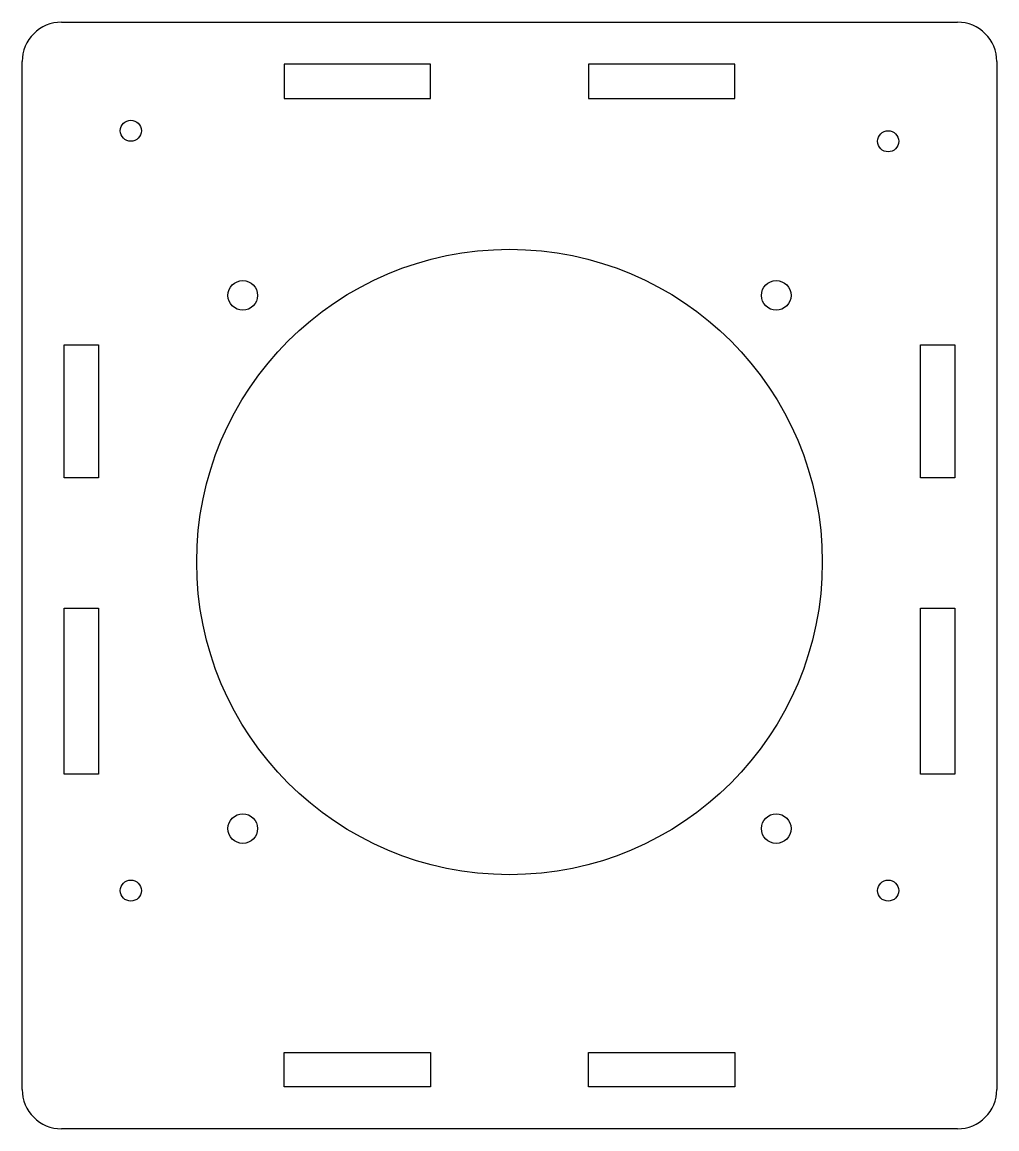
# Model space of a CAD drawing. Header units: millimetres. Extents: x -82 to 67, y -77 to 91.
import ezdxf

# ---------------------------------------------------------------- set-up
doc = ezdxf.new("R2010")
doc.units = ezdxf.units.MM

msp = doc.modelspace()

# ---------------------------------------------------------------- linework, layer by layer
for p, q in [((-75.5, 91.445), (60.5, 91.445)), ((-81.5, -70.655), (-81.5, 85.445)), ((-19.5, 85.045), (-41.7, 85.045)), ((-41.7, 85.045), (-41.7, 79.845)), ((-19.5, 79.845), (-19.5, 85.045)), ((26.7, 85.045), (4.5, 85.045)), ((4.5, 85.045), (4.5, 79.845)), ((26.7, 79.845), (26.7, 85.045)), ((66.5, 85.445), (66.5, -70.655)), ((-41.7, 79.845), (-19.5, 79.845)), ((4.5, 79.845), (26.7, 79.845)), ((-75.1, 42.445), (-69.9, 42.445)), ((-75.1, 22.245), (-75.1, 42.445)), ((-69.9, 42.445), (-69.9, 22.245)), ((54.9, 42.445), (60.1, 42.445)), ((54.9, 22.245), (54.9, 42.445)), ((60.1, 42.445), (60.1, 22.245)), ((-69.9, 22.245), (-75.1, 22.245)), ((60.1, 22.245), (54.9, 22.245)), ((-75.1, 2.445), (-69.9, 2.445)), ((-75.1, -22.755), (-75.1, 2.445)), ((-69.9, 2.445), (-69.9, -22.755)), ((54.9, 2.445), (60.1, 2.445)), ((54.9, -22.755), (54.9, 2.445)), ((60.1, 2.445), (60.1, -22.755)), ((-69.9, -22.755), (-75.1, -22.755)), ((60.1, -22.755), (54.9, -22.755)), ((-41.7, -65.055), (-19.5, -65.055)), ((-41.7, -70.255), (-41.7, -65.055)), ((-19.5, -65.055), (-19.5, -70.255)), ((4.5, -65.055), (26.7, -65.055)), ((4.5, -70.255), (4.5, -65.055)), ((26.7, -65.055), (26.7, -70.255)), ((-19.5, -70.255), (-41.7, -70.255)), ((26.7, -70.255), (4.5, -70.255)), ((60.5, -76.655), (-75.5, -76.655))]:
    msp.add_line(p, q)
for centre, radius in [((-65, 74.945), 1.6), ((50, 73.345), 1.6), ((-7.5, 9.445), 47.5), ((-48, 49.945), 2.25), ((33, 49.945), 2.25), ((-48, -31.055), 2.25), ((33, -31.055), 2.25), ((-65, -40.465), 1.6), ((50, -40.465), 1.6)]:
    msp.add_circle(centre, radius)
for centre, start, end in [((-75.5, 85.445), 90, 180), ((60.5, 85.445), 0, 90), ((-75.5, -70.655), 180, 270), ((60.5, -70.655), 270, 0)]:
    msp.add_arc(centre, 6, start, end)

doc.saveas('drawing.dxf')
